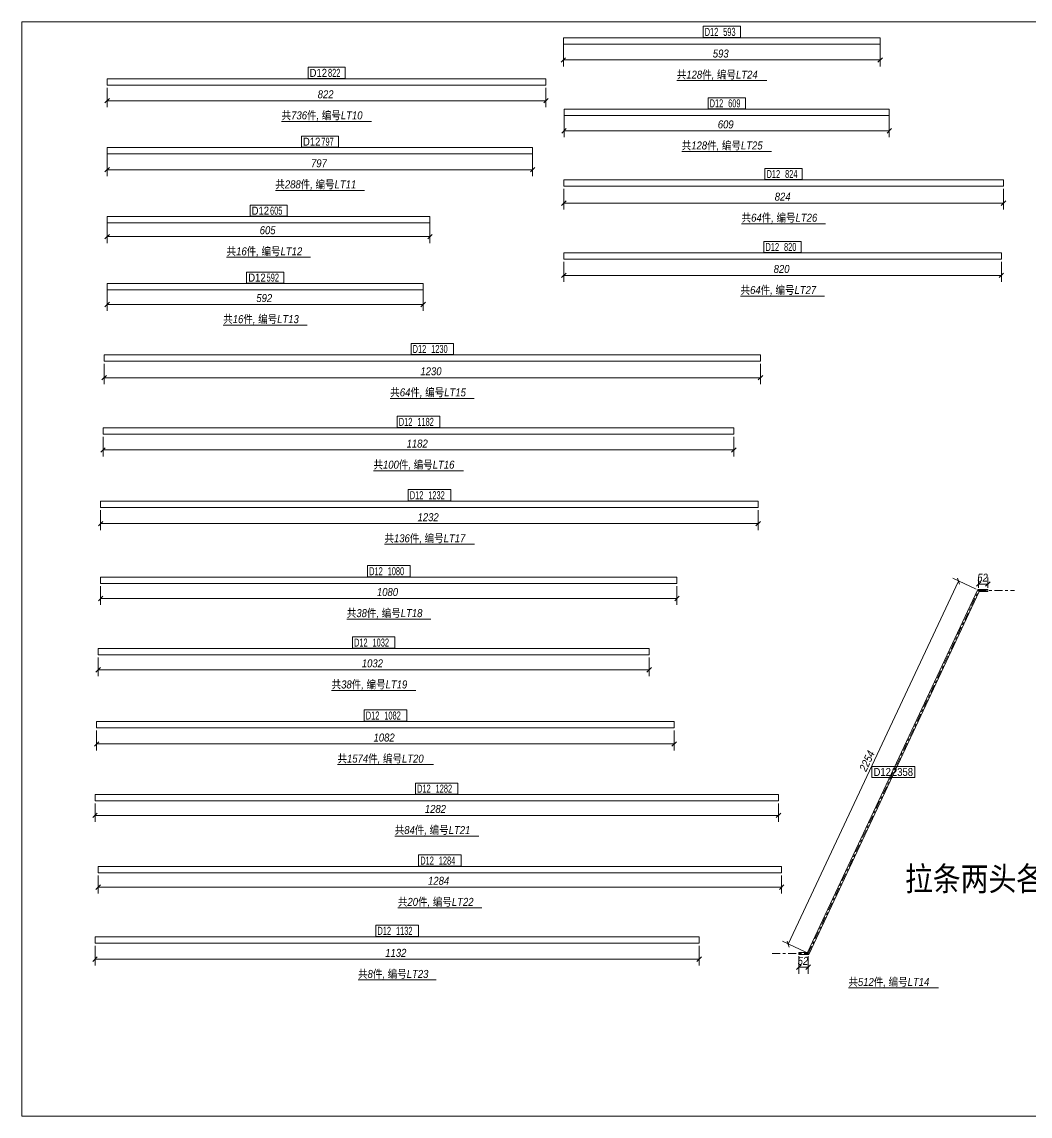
# Model space of a CAD drawing. Header units: millimetres. Extents: x 563 to 2432, y 35 to 580.
# Drawn here: x 1848 to 2225.9, y 170.4 to 580.4 of the extents above; entities that cross this region are included whole.
import ezdxf

# ---------------------------------------------------------------- set-up
doc = ezdxf.new("R2010")
doc.units = ezdxf.units.MM
doc.linetypes.add('XKITLINE00', pattern=[0])
doc.linetypes.add('XKITLINE03', pattern=[6, 3, -1, 1, -1])
for name, color, linetype, lineweight in [('DrawingSheet', 5, 'Continuous', 0), ('OtherObjectType', 1, 'Continuous', 0), ('Part', 2, 'Continuous', 0), ('PartMark', 3, 'Continuous', 0), ('Z-DIMENSIONS', 1, 'Continuous', 0)]:
    doc.layers.add(name, color=color, linetype=linetype, lineweight=lineweight)
doc.styles.add('Arial Italic', font='ariali.ttf')
doc.styles.add('Arial Narrow', font='arial.ttf')
doc.styles.add('romsim', font='arial.ttf')

msp = doc.modelspace()

# ---------------------------------------------------------------- linework, layer by layer
at = {"layer": 'DrawingSheet', "color": 5, "linetype": 'XKITLINE00', "lineweight": 0}
for p, q in [((2432.04, 580.42), (1848.04, 580.42)), ((1848.04, 580.42), (1848.04, 170.42)), ((1848.04, 170.42), (2432.04, 170.42))]:
    msp.add_line(p, q, dxfattribs=at)
at = {"layer": 'OtherObjectType', "color": 6, "linetype": 'XKITLINE00', "lineweight": 0}
for p, q in [((2093.46, 558.4), (2127.18, 558.4)), ((1945.38, 543.14), (1979.1, 543.14)), ((2095.32, 531.86), (2129.03, 531.86)), ((1943.03, 517.28), (1976.45, 517.28)), ((2117.77, 504.78), (2149.26, 504.78)), ((1924.77, 492.2), (1956.26, 492.2)), ((2117.37, 477.69), (2148.86, 477.69)), ((1923.49, 466.79), (1954.98, 466.79)), ((1986.1, 439.35), (2017.59, 439.35)), ((1979.81, 412.26), (2013.53, 412.26)), ((1983.91, 384.67), (2017.63, 384.67)), ((1969.81, 356.63), (2001.3, 356.63)), ((1964.13, 329.91), (1995.62, 329.91)), ((1966.31, 302.12), (2002.25, 302.12)), ((1987.77, 275.36), (2019.26, 275.36)), ((1988.96, 248.44), (2020.45, 248.44)), ((1974.03, 221.44), (2003.3, 221.44)), ((2157.79, 218.44), (2191.51, 218.44))]:
    msp.add_line(p, q, dxfattribs=at)
at = {"layer": 'Part', "color": 2, "linetype": 'XKITLINE00', "lineweight": 0}
for p, q in [((2050.97, 574.47), (2169.66, 574.47)), ((2050.97, 572.07), (2050.97, 574.47)), ((2169.66, 574.47), (2169.66, 572.07)), ((2169.66, 572.07), (2050.97, 572.07)), ((1880.04, 559.12), (2044.44, 559.12)), ((1880.04, 557.07), (1880.04, 559.12)), ((2044.44, 559.12), (2044.44, 558.77)), ((2044.44, 558.77), (2044.44, 556.72)), ((1880.04, 556.72), (1880.04, 557.07)), ((1880.04, 556.72), (2044.44, 556.72)), ((2051.24, 547.7), (2173.11, 547.7)), ((2051.24, 545.3), (2051.24, 547.7)), ((2173.11, 545.3), (2051.24, 545.3)), ((2173.11, 547.7), (2173.11, 545.3)), ((1880.04, 533.34), (2039.44, 533.34)), ((1880.04, 531.29), (1880.04, 533.34)), ((2039.44, 533.34), (2039.44, 530.94)), ((1880.04, 530.94), (1880.04, 531.29)), ((1880.04, 530.94), (2039.44, 530.94)), ((2051.11, 521.21), (2215.91, 521.21)), ((2051.11, 518.81), (2051.11, 521.21)), ((2215.91, 521.21), (2215.91, 518.81)), ((2051.11, 518.81), (2215.91, 518.81)), ((1880.04, 507.48), (2000.98, 507.48)), ((1880.04, 505.08), (1880.04, 507.48)), ((2000.98, 505.08), (1880.04, 505.08)), ((2000.98, 507.48), (2000.98, 505.08)), ((2051.11, 493.89), (2215.11, 493.89)), ((2051.11, 491.49), (2051.11, 493.89)), ((2215.11, 493.89), (2215.11, 491.49)), ((2051.11, 491.49), (2215.11, 491.49)), ((1880.04, 482.4), (1998.43, 482.4)), ((1880.04, 480), (1880.04, 482.4)), ((1998.43, 480), (1880.04, 480)), ((1998.43, 482.4), (1998.43, 480)), ((1878.85, 455.66), (2124.85, 455.66)), ((1878.85, 453.26), (1878.85, 455.66)), ((2124.85, 455.66), (2124.85, 455.31)), ((2124.85, 455.31), (2124.85, 453.26)), ((2124.85, 453.26), (1878.85, 453.26)), ((1878.45, 428.35), (2114.89, 428.35)), ((1878.45, 425.95), (1878.45, 428.35)), ((2114.89, 428.35), (2114.89, 425.95)), ((2114.89, 425.95), (1878.45, 425.95)), ((1877.55, 400.87), (2123.99, 400.87)), ((1877.55, 398.47), (1877.55, 400.87)), ((2123.99, 398.47), (1877.55, 398.47)), ((2123.99, 400.87), (2123.99, 398.47)), ((1877.55, 372.38), (2093.55, 372.38)), ((1877.55, 369.98), (1877.55, 372.38)), ((2093.55, 369.98), (1877.55, 369.98)), ((2093.55, 372.38), (2093.55, 369.98)), ((2206.33, 367.77), (2142.46, 231.77)), ((2206.82, 366.94), (2142.97, 230.97)), ((2210.05, 367.77), (2206.33, 367.77)), ((2206.33, 367.77), (2206.84, 366.97)), ((2206.84, 366.97), (2206.82, 366.94)), ((2210.05, 366.97), (2206.84, 366.97)), ((2210.05, 366.97), (2210.05, 367.77)), ((1876.66, 345.66), (2083.1, 345.66)), ((1876.66, 343.26), (1876.66, 345.66)), ((2083.1, 345.66), (2083.1, 343.26)), ((2083.1, 343.26), (1876.66, 343.26)), ((1876.06, 318.32), (2092.5, 318.32)), ((1876.06, 315.92), (1876.06, 318.32)), ((2092.5, 315.92), (1876.06, 315.92)), ((2092.5, 318.32), (2092.5, 315.92)), ((1875.46, 290.93), (2003.46, 290.93)), ((1875.46, 288.53), (1875.46, 290.93)), ((2003.46, 288.53), (1875.46, 288.53)), ((2003.56, 290.93), (2131.56, 290.93)), ((2131.56, 288.53), (2003.56, 288.53)), ((2131.56, 290.93), (2131.56, 288.53)), ((1876.66, 263.96), (2004.66, 263.96)), ((1876.66, 261.56), (1876.66, 263.96)), ((2004.76, 263.96), (2132.76, 263.96)), ((2132.76, 263.96), (2132.76, 261.56)), ((2004.66, 261.56), (1876.66, 261.56)), ((2132.76, 261.56), (2004.76, 261.56)), ((1875.46, 237.64), (2101.86, 237.64)), ((1875.46, 235.24), (1875.46, 237.64)), ((2101.86, 235.24), (1875.46, 235.24)), ((2101.86, 237.64), (2101.86, 235.24)), ((2142.43, 231.77), (2139.25, 231.77)), ((2139.25, 231.09), (2139.25, 231.77)), ((2139.25, 230.97), (2139.25, 231.09)), ((2142.97, 230.97), (2139.25, 230.97)), ((2142.46, 231.77), (2142.43, 231.77)), ((2142.9, 231.09), (2142.46, 231.77)), ((2142.97, 230.97), (2142.9, 231.09))]:
    msp.add_line(p, q, dxfattribs=at)
at = {"layer": 'Part', "color": 7, "linetype": 'XKITLINE03', "lineweight": 0}
for p, q in [((2142.72, 231.37), (2206.58, 367.37)), ((2206.58, 367.37), (2220.05, 367.37)), ((2129.25, 231.37), (2142.72, 231.37))]:
    msp.add_line(p, q, dxfattribs=at)
at = {"layer": 'PartMark', "color": 1, "linetype": 'XKITLINE00', "lineweight": 0}
for p, q in [((2103.33, 578.77), (2117.31, 578.77)), ((2103.33, 574.57), (2103.33, 578.77)), ((2117.31, 574.57), (2117.31, 578.77)), ((2103.33, 574.57), (2117.31, 574.57)), ((1955.27, 563.42), (1969.21, 563.42)), ((1955.27, 559.22), (1955.27, 563.42)), ((1969.21, 559.22), (1969.21, 563.42)), ((1955.27, 559.22), (1969.21, 559.22)), ((2105.18, 552), (2119.17, 552)), ((2105.18, 547.8), (2105.18, 552)), ((2119.17, 547.8), (2119.17, 552)), ((2105.18, 547.8), (2119.17, 547.8)), ((1952.77, 537.64), (1966.71, 537.64)), ((1952.77, 533.44), (1952.77, 537.64)), ((1966.71, 533.44), (1966.71, 537.64)), ((1952.77, 533.44), (1966.71, 533.44)), ((2126.52, 525.51), (2140.5, 525.51)), ((2126.52, 521.31), (2126.52, 525.51)), ((2140.5, 521.31), (2140.5, 525.51)), ((2126.52, 521.31), (2140.5, 521.31)), ((1933.54, 511.78), (1947.48, 511.78)), ((1933.54, 507.58), (1933.54, 511.78)), ((1947.48, 507.58), (1947.48, 511.78)), ((1933.54, 507.58), (1947.48, 507.58)), ((2126.12, 498.19), (2140.1, 498.19)), ((2126.12, 493.99), (2126.12, 498.19)), ((2140.1, 493.99), (2140.1, 498.19)), ((2126.12, 493.99), (2140.1, 493.99)), ((1932.27, 486.7), (1946.21, 486.7)), ((1932.27, 482.5), (1932.27, 486.7)), ((1946.21, 482.5), (1946.21, 486.7)), ((1932.27, 482.5), (1946.21, 482.5)), ((1993.88, 459.96), (2009.81, 459.96)), ((1993.88, 455.76), (1993.88, 459.96)), ((2009.81, 455.76), (2009.81, 459.96)), ((1993.88, 455.76), (2009.81, 455.76)), ((1988.7, 432.65), (2004.63, 432.65)), ((1988.7, 428.45), (1988.7, 432.65)), ((2004.63, 428.45), (2004.63, 432.65)), ((1988.7, 428.45), (2004.63, 428.45)), ((1992.81, 405.17), (2008.74, 405.17)), ((1992.81, 400.97), (1992.81, 405.17)), ((2008.74, 400.97), (2008.74, 405.17)), ((1992.81, 400.97), (2008.74, 400.97)), ((1977.59, 376.68), (1993.52, 376.68)), ((1977.59, 372.48), (1977.59, 376.68)), ((1993.52, 372.48), (1993.52, 376.68)), ((1977.59, 372.48), (1993.52, 372.48)), ((1971.91, 349.96), (1987.84, 349.96)), ((1971.91, 345.76), (1971.91, 349.96)), ((1987.84, 345.76), (1987.84, 349.96)), ((1971.91, 345.76), (1987.84, 345.76)), ((1976.32, 322.62), (1992.25, 322.62)), ((1976.32, 318.42), (1976.32, 322.62)), ((1992.25, 318.42), (1992.25, 322.62)), ((1976.32, 318.42), (1992.25, 318.42)), ((2166.6, 301.47), (2182.7, 301.47)), ((2166.6, 297.27), (2166.6, 301.47)), ((2182.7, 297.27), (2182.7, 301.47)), ((1995.55, 295.23), (2011.48, 295.23)), ((1995.55, 291.03), (1995.55, 295.23)), ((2011.48, 291.03), (2011.48, 295.23)), ((2166.6, 297.27), (2182.7, 297.27)), ((1995.55, 291.03), (2011.48, 291.03)), ((1996.74, 268.26), (2012.67, 268.26)), ((1996.74, 264.06), (1996.74, 268.26)), ((2012.67, 264.06), (2012.67, 268.26)), ((1996.74, 264.06), (2012.67, 264.06)), ((1980.7, 241.94), (1996.63, 241.94)), ((1980.7, 237.74), (1980.7, 241.94)), ((1996.63, 237.74), (1996.63, 241.94)), ((1980.7, 237.74), (1996.63, 237.74))]:
    msp.add_line(p, q, dxfattribs=at)
at = {"layer": 'Z-DIMENSIONS', "color": 4, "linetype": 'XKITLINE00', "lineweight": 0}
for p, q in [((2050.97, 573.47), (2050.97, 563.75)), ((2169.66, 573.47), (2169.66, 563.75)), ((2051.82, 567), (2050.12, 565.31)), ((2050.97, 566.15), (2169.66, 566.15)), ((2170.51, 567), (2168.81, 565.31)), ((1880.04, 555.72), (1880.04, 548.49)), ((2044.44, 555.72), (2044.44, 548.49)), ((1880.89, 551.74), (1879.19, 550.04)), ((1880.04, 550.89), (2044.44, 550.89)), ((2045.29, 551.74), (2043.59, 550.04)), ((2051.24, 546.7), (2051.24, 537.21)), ((2173.11, 546.7), (2173.11, 537.21)), ((2052.08, 540.46), (2050.39, 538.77)), ((2051.24, 539.61), (2173.11, 539.61)), ((2173.96, 540.46), (2172.26, 538.77)), ((1880.04, 532.34), (1880.04, 522.63)), ((2039.44, 532.34), (2039.44, 522.63)), ((1880.89, 525.88), (1879.19, 524.18)), ((1880.04, 525.03), (2039.44, 525.03)), ((2040.29, 525.88), (2038.59, 524.18)), ((2051.11, 517.81), (2051.11, 510.13)), ((2215.91, 517.81), (2215.91, 510.13)), ((2051.96, 513.38), (2050.26, 511.68)), ((2051.11, 512.53), (2215.91, 512.53)), ((2216.76, 513.38), (2215.06, 511.68)), ((1880.04, 506.48), (1880.04, 497.55)), ((2000.98, 506.48), (2000.98, 497.55)), ((1880.89, 500.8), (1879.19, 499.1)), ((2001.83, 500.8), (2000.14, 499.1)), ((1880.04, 499.95), (2000.98, 499.95)), ((2051.11, 490.49), (2051.11, 483.04)), ((2215.11, 490.49), (2215.11, 483.04)), ((2051.96, 486.29), (2050.26, 484.59)), ((2051.11, 485.44), (2215.11, 485.44)), ((2215.96, 486.29), (2214.26, 484.59)), ((1880.04, 481.4), (1880.04, 472.14)), ((1998.43, 481.4), (1998.43, 472.14)), ((1880.89, 475.39), (1879.19, 473.69)), ((1880.04, 474.54), (1998.43, 474.54)), ((1999.28, 475.39), (1997.58, 473.69)), ((1878.85, 452.26), (1878.85, 444.7)), ((2124.85, 452.26), (2124.85, 444.7)), ((1879.69, 447.94), (1878, 446.25)), ((1878.85, 447.1), (2124.85, 447.1)), ((2125.69, 447.94), (2124, 446.25)), ((1878.45, 424.95), (1878.45, 417.61)), ((2114.89, 424.95), (2114.89, 417.61)), ((1879.3, 420.86), (1877.6, 419.16)), ((1878.45, 420.01), (2114.89, 420.01)), ((2115.74, 420.86), (2114.04, 419.16)), ((1877.55, 397.47), (1877.55, 390.02)), ((2123.99, 397.47), (2123.99, 390.02)), ((1878.4, 393.27), (1876.7, 391.57)), ((1877.55, 392.42), (2123.99, 392.42)), ((2124.84, 393.27), (2123.14, 391.57)), ((2135.2, 234.9), (2199.07, 370.9)), ((2205.68, 367.8), (2196.9, 371.92)), ((2198.66, 372.03), (2199.47, 369.77)), ((2207.43, 370.63), (2205.74, 368.94)), ((2206.58, 368.37), (2206.58, 372.18)), ((2206.58, 369.78), (2210.05, 369.78)), ((2210.9, 370.63), (2209.2, 368.94)), ((2210.05, 368.37), (2210.05, 372.18)), ((1878.4, 365.23), (1876.7, 363.53)), ((1877.55, 368.98), (1877.55, 361.98)), ((2094.4, 365.23), (2092.7, 363.53)), ((2093.55, 368.98), (2093.55, 361.98)), ((1877.55, 364.38), (2093.55, 364.38)), ((1876.66, 342.26), (1876.66, 335.26)), ((2083.1, 342.26), (2083.1, 335.26)), ((1877.51, 338.51), (1875.81, 336.81)), ((1876.66, 337.66), (2083.1, 337.66)), ((2083.95, 338.51), (2082.25, 336.81)), ((1876.06, 314.92), (1876.06, 307.47)), ((2092.5, 314.92), (2092.5, 307.47)), ((1876.91, 310.72), (1875.21, 309.02)), ((1876.06, 309.87), (2092.5, 309.87)), ((2093.35, 310.72), (2091.65, 309.02)), ((1875.46, 287.53), (1875.46, 280.71)), ((2131.56, 287.53), (2131.56, 280.71)), ((1876.31, 283.95), (1874.62, 282.26)), ((1875.46, 283.11), (2131.56, 283.11)), ((2132.41, 283.95), (2130.72, 282.26)), ((1876.66, 260.56), (1876.66, 253.79)), ((2132.76, 260.56), (2132.76, 253.79)), ((1877.51, 257.04), (1875.81, 255.34)), ((1876.66, 256.19), (2132.76, 256.19)), ((2133.61, 257.04), (2131.91, 255.34)), ((1875.46, 234.24), (1875.46, 226.79)), ((2101.86, 234.24), (2101.86, 226.79)), ((2141.81, 231.8), (2133.03, 235.92)), ((2134.79, 236.03), (2135.61, 233.77)), ((1876.31, 230.04), (1874.62, 228.34)), ((2102.71, 230.04), (2101.02, 228.34)), ((2139.25, 230.37), (2139.25, 223.79)), ((2142.72, 230.37), (2142.72, 223.79)), ((1875.46, 229.19), (2101.86, 229.19)), ((2140.1, 227.04), (2138.4, 225.34)), ((2139.25, 226.19), (2142.72, 226.19)), ((2143.57, 227.04), (2141.87, 225.34))]:
    msp.add_line(p, q, dxfattribs=at)
at = {"layer": 'Z-DIMENSIONS', "color": 3}
for p in [(2050.97, 566.15), (2169.66, 566.15), (1880.04, 550.89), (2044.44, 550.89), (2051.24, 539.61), (2173.11, 539.61), (1880.04, 525.03), (2039.44, 525.03), (2051.11, 512.53), (2215.91, 512.53), (1880.04, 499.95), (2000.98, 499.95), (2051.11, 485.44), (2215.11, 485.44), (1880.04, 474.54), (1998.43, 474.54), (1878.85, 447.1), (2124.85, 447.1), (1878.45, 420.01), (2114.89, 420.01), (1877.55, 392.42), (2123.99, 392.42), (2199.07, 370.9), (2206.58, 369.78), (2210.05, 369.78), (1877.55, 364.38), (2093.55, 364.38), (1876.66, 337.66), (2083.1, 337.66), (1876.06, 309.87), (2092.5, 309.87), (1875.46, 283.11), (2131.56, 283.11), (1876.66, 256.19), (2132.76, 256.19), (2135.2, 234.9), (1875.46, 229.19), (2101.86, 229.19), (2139.25, 226.19), (2142.72, 226.19)]:
    msp.add_point(p, dxfattribs=at)

# ---------------------------------------------------------------- texts
at = {"layer": 'OtherObjectType', "color": 6, "style": 'Arial Italic', "width": 0.85}
for s, height, p in [('共128件, 编号LT24', 3, (2093.46, 559.15)), ('共736件, 编号LT10', 3, (1945.38, 543.89)), ('共128件, 编号LT25', 3, (2095.32, 532.61)), ('共288件, 编号LT11', 3, (1943.03, 518.03)), ('共64件, 编号LT26', 3, (2117.77, 505.53)), ('共16件, 编号LT12', 3, (1924.77, 492.95)), ('共64件, 编号LT27', 3, (2117.37, 478.44)), ('共16件, 编号LT13', 3, (1923.49, 467.54)), ('共64件, 编号LT15', 3, (1986.1, 440.1)), ('共100件, 编号LT16', 3, (1979.81, 413.01)), ('共136件, 编号LT17', 3, (1983.91, 385.42)), ('共38件, 编号LT18', 3, (1969.81, 357.38)), ('共38件, 编号LT19', 3, (1964.13, 330.66)), ('共1574件, 编号LT20', 3, (1966.31, 302.87)), ('共84件, 编号LT21', 3, (1987.77, 276.11)), ('拉条两头各套丝100mm', 9, (2179, 254.87)), ('共20件, 编号LT22', 3, (1988.96, 249.19)), ('共8件, 编号LT23', 3, (1974.03, 222.19)), ('共512件, 编号LT14', 3, (2157.79, 219.19))]:
    msp.add_text(s, height=height, dxfattribs=at).set_placement(p)
at = {"layer": 'PartMark', "color": 3}
for s, style, width, p in [('D12', 'romsim', 0.6375, (2103.93, 575.17)), ('593', 'romsim', 0.6375, (2110.87, 575.17)), ('D12', 'Arial Narrow', 0.85, (1955.87, 559.82)), ('822', 'romsim', 0.6375, (1962.77, 559.82)), ('D12', 'romsim', 0.6375, (2105.78, 548.4)), ('609', 'romsim', 0.6375, (2112.72, 548.4)), ('D12', 'Arial Narrow', 0.85, (1953.37, 534.04)), ('797', 'romsim', 0.6375, (1960.27, 534.04)), ('D12', 'romsim', 0.6375, (2127.12, 521.91)), ('824', 'romsim', 0.6375, (2134.06, 521.91)), ('D12', 'Arial Narrow', 0.85, (1934.14, 508.18)), ('605', 'romsim', 0.6375, (1941.04, 508.18)), ('D12', 'romsim', 0.6375, (2126.72, 494.59)), ('820', 'romsim', 0.6375, (2133.66, 494.59)), ('D12', 'Arial Narrow', 0.85, (1932.87, 483.1)), ('592', 'romsim', 0.6375, (1939.76, 483.1)), ('D12', 'romsim', 0.6375, (1994.48, 456.36)), ('1230', 'romsim', 0.6375, (2001.42, 456.36)), ('D12', 'romsim', 0.6375, (1989.3, 429.05)), ('1182', 'romsim', 0.6375, (1996.24, 429.05)), ('D12', 'romsim', 0.6375, (1993.41, 401.57)), ('1232', 'romsim', 0.6375, (2000.34, 401.57)), ('D12', 'romsim', 0.6375, (1978.19, 373.08)), ('1080', 'romsim', 0.6375, (1985.12, 373.08)), ('D12', 'romsim', 0.6375, (1972.51, 346.36)), ('1032', 'romsim', 0.6375, (1979.45, 346.36)), ('D12', 'romsim', 0.6375, (1976.92, 319.02)), ('1082', 'romsim', 0.6375, (1983.86, 319.02)), ('D12', 'Arial Narrow', 0.85, (2167.2, 297.87)), ('2358', 'Arial Narrow', 0.85, (2174.1, 297.87)), ('D12', 'romsim', 0.6375, (1996.15, 291.63)), ('1282', 'romsim', 0.6375, (2003.09, 291.63)), ('D12', 'romsim', 0.6375, (1997.34, 264.66)), ('1284', 'romsim', 0.6375, (2004.28, 264.66)), ('D12', 'romsim', 0.6375, (1981.3, 238.34)), ('1132', 'romsim', 0.6375, (1988.24, 238.34))]:
    msp.add_text(s, height=3, dxfattribs=dict(at, style=style, width=width)).set_placement(p)
at = {"layer": 'Z-DIMENSIONS', "color": 3, "style": 'Arial Italic', "width": 0.85}
for s, p in [('593', (2106.98, 567.05)), ('822', (1958.9, 551.79)), ('609', (2108.84, 540.51)), ('797', (1956.4, 525.93)), ('824', (2130.18, 513.43)), ('605', (1937.17, 500.85)), ('820', (2129.78, 486.34)), ('592', (1935.9, 475.44)), ('1230', (1997.4, 448)), ('1182', (1992.22, 420.91)), ('1232', (1996.32, 393.32)), ('52', (2206.09, 370.68)), ('1080', (1981.1, 365.28)), ('1032', (1975.43, 338.56)), ('1082', (1979.83, 310.77)), ('1282', (1999.06, 284.01)), ('1284', (2000.26, 257.09)), ('1132', (1984.21, 230.09)), ('52', (2138.76, 227.09))]:
    msp.add_text(s, height=3, dxfattribs=at).set_placement(p)
msp.add_text('2254', height=3, rotation=64.8474, dxfattribs=at).set_placement((2164.43, 299.26))

doc.saveas('drawing.dxf')
